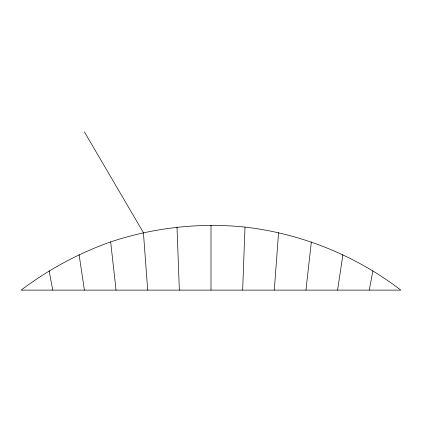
<?xml version="1.0" encoding="UTF-8"?>
<svg xmlns="http://www.w3.org/2000/svg" width="422" height="422" viewBox="0 0 422 422"><rect width="100%" height="100%" fill="white"/><g stroke="black" fill="none" stroke-linecap="round" stroke-linejoin="round"><path stroke-width="0.63" d="M242.65 290.125L244.992 227.073C199.759 222.473 153.803 227.542 110.654 241.885C78.518 253.305 48.319 269.574 21.1 290.125L400.9 290.125C355.746 255.6 301.45 233.64 244.992 227.073M274.3 290.125L278.578 232.654M305.95 290.125L311.346 241.885M337.6 290.125L342.907 254.645M369.25 290.125L372.879 270.792M84.4 131.875L143.422 232.654L147.7 290.125M49.121 270.792L52.75 290.125M79.093 254.645L84.4 290.125M110.654 241.885L116.05 290.125M177.008 227.073L179.35 290.125M211 225.206L211 290.125"/></g></svg>
